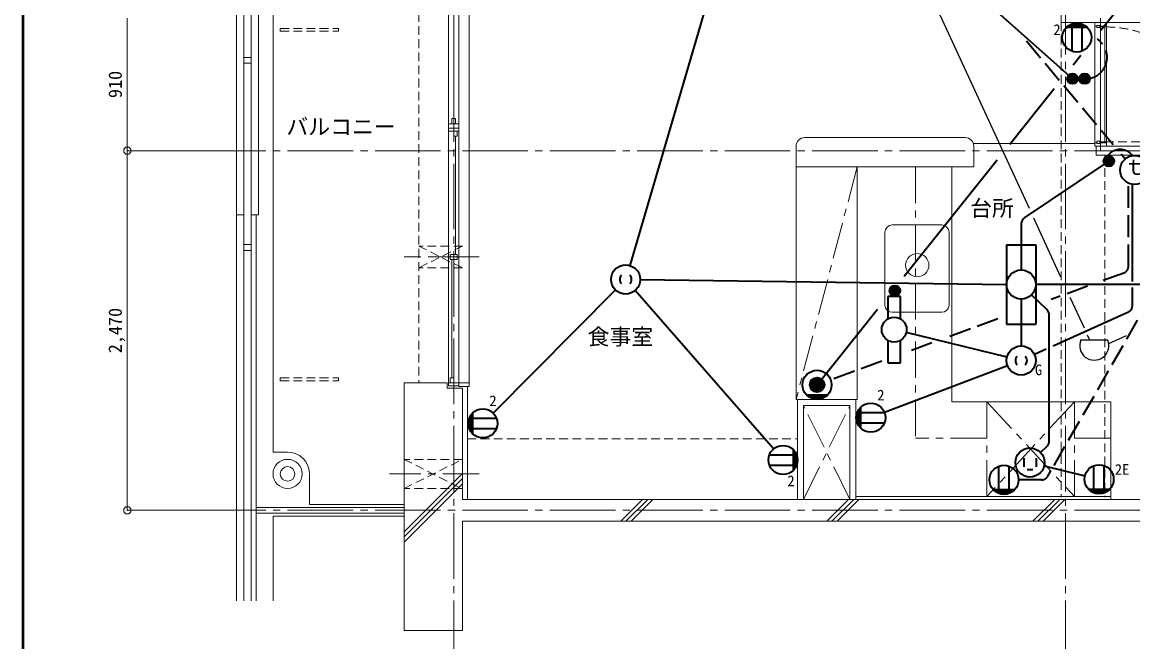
# Model space of a CAD drawing. Units: millimetres at full size, sheet at 1:50. Extents: x -9674 to 9699, y -6794 to 6791.
# Drawn here: x -9674 to -2052, y -3240 to 1015 of the extents above; entities that cross this region are included whole.
import ezdxf
from ezdxf.enums import TextEntityAlignment as Align

# ---------------------------------------------------------------- set-up
doc = ezdxf.new("R2010")
doc.units = ezdxf.units.MM
doc.header["$LTSCALE"] = 50
doc.header["$PDMODE"] = 32
doc.header["$PDSIZE"] = 50
for name, pattern in [('CHAIN1', [8, 5, -1, 1, -1]), ('CHAIN2', [12, 9, -1, 1, -1]), ('DASHED1', [1.8, 1.2, -0.6]), ('DASHED3', [4, 3, -1])]:
    doc.linetypes.add(name, pattern=pattern)
for name, color, linetype, lineweight in [('0-0_図面枠', 7, 'Continuous', 9), ('1-0_芯', 134, 'CHAIN2', 9), ('1-1_躯体', 134, 'Continuous', 9), ('1-2_間仕切', 134, 'Continuous', 9), ('1-3_建具', 134, 'Continuous', 9), ('1-5_設備', 134, 'Continuous', 9), ('1-6_ﾊﾞﾙｺﾆｰ・階段', 134, 'Continuous', 9), ('1-7_その他', 134, 'DASHED1', 9), ('1-8_ハッチ', 134, 'Continuous', 9), ('1-B_寸法', 134, 'Continuous', 9), ('1-C_梁', 134, 'DASHED1', 9), ('2-0_芯', 2, 'Continuous', 35), ('2-E', 2, 'Continuous', 35), ('3-3', 1, 'Continuous', 25), ('3-E', 3, 'Continuous', 35)]:
    doc.layers.add(name, color=color, linetype=linetype, lineweight=lineweight)
doc.layers.add('1-A_文字', color=134, linetype='Continuous')
doc.styles.add('ＭＳ ゴシック', font='')
doc.styles.get('ＭＳ ゴシック').set_extended_font_data('MS Gothic')

msp = doc.modelspace()

# ---------------------------------------------------------------- linework, layer by layer
at = {"layer": '0-0_図面枠'}
for p, q in [((-9673.92, 6791.43), (-9673.92, -6793.93)), ((-9672.16, 6789.66), (-9672.16, -6792.16)), ((-9670.4, 6787.9), (-9670.4, -6790.4)), ((-9668.64, -6788.64), (-9668.64, 6786.14)), ((-9666.87, 6784.38), (-9666.87, -6786.88)), ((-9665.11, 6782.61), (-9665.11, -6785.11)), ((-9663.35, 6780.85), (-9663.35, -6783.35))]:
    msp.add_line(p, q, dxfattribs=at)
at = {"layer": '1-0_芯'}
for p, q in [((-6712.5, 4842.91), (-6712.5, -3587.09)), ((-2512.5, 4842.91), (-2512.5, -3587.09)), ((-2272.5, 1042.91), (-2272.5, 132.91)), ((-8452.5, 132.91), (8157.5, 132.91)), ((-8452.5, -2337.09), (8157.5, -2337.09))]:
    msp.add_line(p, q, dxfattribs=at)
at = {"layer": '1-1_躯体'}
for p, q in [((-6757.5, -1497.09), (-6757.5, -1462.09)), ((-6652.5, -1497.09), (-6757.5, -1497.09)), ((-6652.5, -1497.09), (-6652.5, -2262.09)), ((6047.5, -2262.09), (-6652.5, -2262.09)), ((6047.5, -2412.09), (-6652.5, -2412.09)), ((-6652.5, -2412.09), (-6652.5, -3162.09))]:
    msp.add_line(p, q, dxfattribs=at)
msp.add_lwpolyline([(-6757.5, -1462.09), (-7052.5, -1462.09), (-7052.5, -3162.09), (-6652.5, -3162.09)], dxfattribs=at)
at = {"layer": '1-2_間仕切'}
for p, q in [((-2542.5, 1072.91), (-2542.5, 1012.91)), ((-2542.5, 1012.91), (207.5, 1012.91)), ((-2302.5, 162.91), (-2302.5, 102.91)), ((-662.5, 162.91), (-2302.5, 162.91)), ((-2302.5, 102.91), (-1292.5, 102.91)), ((-4352.5, -1577.09), (-3952.5, -1577.09)), ((-4352.5, -2262.09), (-4352.5, -1577.09)), ((-3952.5, -2262.09), (-3952.5, -1577.09)), ((-4312.5, -1617.09), (-3992.5, -1617.09)), ((-4312.5, -2262.09), (-4312.5, -1617.09)), ((-3992.5, -2262.09), (-3992.5, -1617.09))]:
    msp.add_line(p, q, dxfattribs=at)
at = {"layer": '1-3_建具'}
for p, q in [((-6605.5, 2967.91), (-6605.5, -1462.09)), ((-6747.5, 332.91), (-6747.5, 1172.91)), ((-6712.5, 1152.91), (-6712.5, 352.91)), ((-6677.5, 332.91), (-6677.5, 1172.91)), ((-2312.5, 987.91), (-2312.5, 1012.91)), ((-2297.5, 992.91), (-2297.5, 977.91)), ((-2277.5, 992.91), (-2297.5, 992.91)), ((-2277.5, 992.91), (-2277.5, 977.91)), ((-2297.5, 987.91), (-2312.5, 987.91)), ((-2312.5, 987.91), (-2312.5, 187.91)), ((-2277.5, 977.91), (-2297.5, 977.91)), ((-2277.5, 987.91), (-2232.5, 987.91)), ((-2242.5, 982.91), (-2272.5, 982.91)), ((-2272.5, 982.91), (-2272.5, 192.91)), ((-2242.5, 192.91), (-2242.5, 982.91)), ((-6747.5, 332.91), (-6747.5, 252.91)), ((-6677.5, 317.91), (-6747.5, 317.91)), ((-6700.5, 352.91), (-6724.5, 352.91)), ((-6724.5, 352.91), (-6724.5, 317.91)), ((-6700.5, 352.91), (-6700.5, 317.91)), ((-6677.5, 252.91), (-6677.5, 332.91)), ((-6747.5, 287.91), (-6677.5, 287.91)), ((-6677.5, 267.91), (-6747.5, 267.91)), ((-6747.5, -1447.09), (-6747.5, 252.91)), ((-6712.5, 232.91), (-6712.5, 267.91)), ((-6688.5, 232.91), (-6712.5, 232.91)), ((-6700.5, 232.91), (-6700.5, -579.59)), ((-6688.5, 232.91), (-6688.5, 267.91)), ((-6677.5, -1447.09), (-6677.5, 252.91)), ((-2312.5, 162.91), (-2312.5, 187.91)), ((-2297.5, 187.91), (-2312.5, 187.91)), ((-2232.5, 162.91), (-2312.5, 162.91)), ((-2297.5, 197.91), (-2297.5, 182.91)), ((-2277.5, 197.91), (-2297.5, 197.91)), ((-2297.5, 182.91), (-2277.5, 182.91)), ((-2277.5, 182.91), (-2277.5, 197.91)), ((-2272.5, 192.91), (-2242.5, 192.91)), ((-2232.5, 162.91), (-2232.5, 187.91)), ((-6850.98, -597.09), (-6574.02, -597.09)), ((-6736.5, -614.59), (-6736.5, -579.59)), ((-6712.5, -614.59), (-6712.5, -579.59)), ((-6688.5, -614.59), (-6736.5, -614.59)), ((-6724.5, -1427.09), (-6724.5, -614.59)), ((-6747.5, -1482.09), (-6747.5, -1447.09)), ((-6736.5, -1427.09), (-6712.5, -1427.09)), ((-6736.5, -1427.09), (-6736.5, -1462.09)), ((-6712.5, -1427.09), (-6712.5, -1462.09)), ((-6677.5, -1447.09), (-6677.5, -1462.09)), ((-6677.5, -1462.09), (-6747.5, -1462.09)), ((-6747.5, -1482.09), (-6677.5, -1482.09)), ((-6677.5, -1487.09), (-6677.5, -1462.09)), ((-6605.5, -1487.09), (-6677.5, -1487.09))]:
    msp.add_line(p, q, dxfattribs=at)
at = {"layer": '1-3_建具', "linetype": 'DASHED1'}
msp.add_line((-2242.5, 192.91), (-1452.5, 192.91), dxfattribs=at)
at = {"layer": '1-3_建具'}
for points in [[(-2232.5, 987.91), (-2232.5, 1012.91), (-2312.5, 1012.91)], [(-2277.5, 187.91), (-2232.5, 187.91), (-2232.5, 987.91)], [(-6688.5, -614.59), (-6688.5, -579.59), (-6736.5, -579.59)], [(-6605.5, -1487.09), (-6605.5, -1462.09), (-6677.5, -1462.09)]]:
    msp.add_lwpolyline(points, dxfattribs=at)
at = {"layer": '1-3_建具', "linetype": 'DASHED1'}
msp.add_arc((-2242.5, 192.91), 790, 0, 90, dxfattribs=at)
at = {"layer": '1-5_設備'}
for p, q in [((-4362.5, 162.91), (-4362.5, -1577.09)), ((-3202.5, 222.91), (-4302.5, 222.91)), ((-3145.93, 182.91), (-2312.5, 182.91)), ((-3942.5, 22.91), (-3942.5, -1577.09)), ((-3292.5, 22.91), (-3292.5, -1592.09)), ((-3702.5, -377.09), (-3362.5, -377.09)), ((-3752.5, -427.09), (-3752.5, -927.09)), ((-3312.5, -927.09), (-3312.5, -427.09)), ((-3702.5, -977.09), (-3362.5, -977.09)), ((-4362.5, -1577.09), (-4352.5, -1577.09)), ((-3952.5, -1577.09), (-3942.5, -1577.09)), ((-2202.5, -1592.09), (-3292.5, -1592.09)), ((-2202.5, -2262.09), (-2202.5, -1592.09)), ((-2202.5, -2242.09), (-3952.5, -2242.09))]:
    msp.add_line(p, q, dxfattribs=at)
at = {"layer": '1-5_設備', "linetype": 'CHAIN1'}
for p, q in [((-3942.5, 22.91), (-4362.5, -1577.09)), ((-3542.5, 22.91), (-3542.5, -1842.09)), ((-3052.5, -2242.09), (-3052.5, -1592.09)), ((-3052.5, -1592.09), (-2452.5, -2242.09)), ((-2452.5, -1592.09), (-3052.5, -2242.09)), ((-2452.5, -2242.09), (-2452.5, -1592.09)), ((-3052.5, -1842.09), (-3542.5, -1842.09)), ((-2202.5, -1842.09), (-2452.5, -1842.09))]:
    msp.add_line(p, q, dxfattribs=at)
at = {"layer": '1-5_設備'}
msp.add_lwpolyline([(-3142.5, 162.91), (-3142.5, 22.91), (-4362.5, 22.91)], dxfattribs=at)
msp.add_circle((-3530.87, -653.71), 80, dxfattribs=at)
for centre, radius, start, end in [((-4302.5, 162.91), 60, 90, 180), ((-3202.5, 162.91), 60, 0, 90), ((-3702.5, -427.09), 50, 90, 180), ((-3362.5, -427.09), 50, 0, 90), ((-3702.5, -927.09), 50, 180, 270), ((-3362.5, -927.09), 50, 270, 0)]:
    msp.add_arc(centre, radius, start, end, dxfattribs=at)
at = {"layer": '1-6_ﾊﾞﾙｺﾆｰ・階段'}
for p, q in [((-8202.5, -2959.72), (-8202.5, 4667.91)), ((-8152.5, -2959.72), (-8152.5, 4667.91)), ((-8102.5, -2959.72), (-8102.5, 4667.91)), ((-7952.5, -1937.09), (-7952.5, 3802.91)), ((-8052.5, -307.09), (-8052.5, 1812.91)), ((-8152.5, 772.91), (-8102.5, 772.91)), ((-8152.5, 732.91), (-8102.5, 732.91)), ((-8202.5, -307.09), (-8152.5, -307.09)), ((-8102.5, -307.09), (-8052.5, -307.09)), ((-8067.5, -2959.72), (-8067.5, -307.09)), ((-8152.5, -512.09), (-8102.5, -512.09)), ((-8152.5, -552.09), (-8102.5, -552.09)), ((-7852.5, -1937.09), (-7952.5, -1937.09)), ((-7702.5, -2087.09), (-7702.5, -2297.09)), ((-7052.5, -2317.09), (-8067.5, -2317.09)), ((-7052.5, -2357.09), (-8067.5, -2357.09)), ((-7052.5, -2297.09), (-7702.5, -2297.09)), ((-7952.5, -2377.09), (-7952.5, -2959.72)), ((-7052.5, -2377.09), (-7952.5, -2377.09))]:
    msp.add_line(p, q, dxfattribs=at)
for radius in [100, 50]:
    msp.add_circle((-7852.5, -2087.09), radius, dxfattribs=at)
msp.add_arc((-7852.5, -2087.09), 150, 2.22671, 90, dxfattribs=at)
at = {"layer": '1-7_その他'}
for p, q in [((-7902.5, 972.91), (-7502.5, 972.91)), ((-7902.5, 952.91), (-7902.5, 972.91)), ((-6652.5, -522.09), (-6952.5, -522.09)), ((-6952.5, -522.09), (-6652.5, -672.09)), ((-6652.5, -522.09), (-6952.5, -672.09)), ((-6652.5, -672.09), (-6952.5, -672.09)), ((-7902.5, -1427.09), (-7502.5, -1427.09)), ((-7902.5, -1447.09), (-7902.5, -1427.09)), ((-6652.5, -1987.09), (-7052.5, -1987.09)), ((-7052.5, -1987.09), (-6652.5, -2190.34)), ((-7052.5, -2187.09), (-6652.5, -1987.09)), ((-6652.5, -2187.09), (-7052.5, -2187.09))]:
    msp.add_line(p, q, dxfattribs=at)
at = {"layer": '1-7_その他', "linetype": 'CHAIN1'}
for p, q in [((-6537.5, -597.09), (-7052.5, -597.09)), ((-4312.5, -2262.09), (-3992.5, -1617.09)), ((-3992.5, -2262.09), (-4312.5, -1617.09)), ((-6537.5, -2087.09), (-7152.5, -2087.09))]:
    msp.add_line(p, q, dxfattribs=at)
at = {"layer": '1-7_その他'}
for points in [[(-7902.5, 952.91), (-7502.5, 952.91), (-7502.5, 972.91)], [(-7902.5, -1447.09), (-7502.5, -1447.09), (-7502.5, -1427.09)]]:
    msp.add_lwpolyline(points, dxfattribs=at)
at = {"layer": '1-8_ハッチ'}
for p, q in [((-6617.5, -1487.09), (-6617.5, -2262.09)), ((-7052.5, -2484.28), (-6652.5, -2084.28)), ((-7052.5, -2519.63), (-6652.5, -2119.63)), ((-7052.5, -2554.99), (-6652.5, -2154.99)), ((-5566.1, -2412.09), (-5416.1, -2262.09)), ((-5530.74, -2412.09), (-5380.74, -2262.09)), ((-5495.39, -2412.09), (-5345.39, -2262.09)), ((-4151.88, -2412.09), (-4001.88, -2262.09)), ((-4116.53, -2412.09), (-3966.53, -2262.09)), ((-4081.17, -2412.09), (-3931.17, -2262.09)), ((-2737.67, -2412.09), (-2587.67, -2262.09)), ((-2702.32, -2412.09), (-2552.32, -2262.09)), ((-2666.96, -2412.09), (-2516.96, -2262.09))]:
    msp.add_line(p, q, dxfattribs=at)
at = {"layer": '1-B_寸法'}
for p, q in [((-8952.5, 1042.91), (-8952.5, 132.91)), ((-8952.5, 132.91), (-8952.5, -2337.09)), ((-8952.5, 132.91), (-8452.5, 132.91)), ((-8952.5, -2337.09), (-8452.5, -2337.09))]:
    msp.add_line(p, q, dxfattribs=at)
for p in [(-8952.5, 132.91), (-8952.5, -2337.09)]:
    msp.add_point(p, dxfattribs=at)
at = {"layer": '1-C_梁'}
for p, q in [((-6952.5, 2967.91), (-6952.5, -1462.09)), ((-2542.5, 1012.91), (-2542.5, -2247.09)), ((-2242.5, 102.91), (-2242.5, -2247.09)), ((-6617.5, -1847.09), (-4352.5, -1847.09))]:
    msp.add_line(p, q, dxfattribs=at)
at = {"layer": '2-0_芯'}
for p, q in [((-4501.35, 2440.03), (-2491.94, 650.95)), ((-4604.19, 2410.58), (-5504.23, -655.49)), ((-2488.13, 995.33), (-2382.78, 995.33)), ((-2476.92, 1001.32), (-2393.99, 1001.32)), ((-2470.46, 1004), (-2470.46, 816.61)), ((-2459.78, 1007.32), (-2411.13, 1007.32)), ((-2400.46, 1004), (-2400.46, 816.61)), ((-2506.87, 980.32), (-2364.04, 980.32)), ((-2503.8, 983.32), (-2367.11, 983.32)), ((-2496.77, 989.32), (-2374.15, 989.32)), ((-2493.86, 648.61), (-2493.86, 605.4)), ((-2484.26, 657.47), (-2484.26, 596.55)), ((-2474.65, 661.71), (-2474.65, 592.3)), ((-2465.05, 663.02), (-2465.05, 591)), ((-2455.45, 661.71), (-2455.45, 592.3)), ((-2445.85, 657.47), (-2445.85, 596.55)), ((-2436.25, 648.61), (-2436.25, 605.4)), ((-2410.51, 648.61), (-2410.51, 605.4)), ((-2400.91, 657.47), (-2400.91, 596.55)), ((-2391.3, 661.71), (-2391.3, 592.3)), ((-2381.7, 663.02), (-2381.7, 591)), ((-2372.1, 661.71), (-2372.1, 592.3)), ((-2362.5, 657.47), (-2362.5, 596.55)), ((-2352.9, 648.61), (-2352.9, 605.4)), ((-2244.49, 82.48), (-2244.49, 39.27)), ((-2234.89, 91.33), (-2234.89, 30.41)), ((-2225.28, 95.58), (-2225.28, 26.17)), ((-2215.68, 96.88), (-2215.68, 24.87)), ((-2206.08, 95.58), (-2206.08, 26.17)), ((-2196.48, 91.33), (-2196.48, 30.41)), ((-2186.88, 82.48), (-2186.88, 39.27)), ((-2795.31, -328.5), (-2245.57, 40.79)), ((-2052.59, -765.56), (-2052.59, -98.95)), ((-2817.43, -370), (-2817.43, -686.47)), ((-2917.43, -513.48), (-2717.44, -513.48)), ((-2917.43, -513.48), (-2917.43, -1059.45)), ((-2717.44, -513.48), (-2717.44, -1059.45)), ((-5432.41, -752.72), (-2917.43, -785.17)), ((-5602.8, -822.44), (-6442.12, -1668.99)), ((-4517.69, -1915.94), (-5466.71, -826.82)), ((-3713.42, -850.39), (-3713.42, -807.18)), ((-3703.82, -859.24), (-3703.82, -798.32)), ((-3694.22, -863.49), (-3694.22, -794.08)), ((-3684.62, -864.79), (-3684.62, -792.78)), ((-3675.01, -863.49), (-3675.01, -794.08)), ((-3665.41, -859.24), (-3665.41, -798.32)), ((-3655.81, -850.39), (-3655.81, -807.18)), ((-604.77, -786.46), (-2717.44, -786.46)), ((-2052.59, -929.63), (-2052.59, -805.7)), ((-2817.43, -886.46), (-2817.43, -1208.38)), ((-2640.46, -958.71), (-2745.77, -856.21)), ((-2081.96, -975.18), (-2597.84, -1208.89)), ((-2917.43, -1059.45), (-2717.44, -1059.45)), ((-2625.34, -1862.95), (-2625.34, -994.54)), ((-2914.58, -1284.7), (-3606.22, -1116.17)), ((-2646.87, -1231.11), (-2726.35, -1267.11)), ((-2910.9, -1343.91), (-3756.33, -1665.37)), ((-6585.56, -1671.68), (-6585.56, -1808.36)), ((-6582.55, -1668.61), (-6582.55, -1811.44)), ((-3946.83, -1676.6), (-3946.83, -1725.24)), ((-3943.51, -1665.92), (-3756.12, -1665.92)), ((-3940.83, -1659.46), (-3940.83, -1742.39)), ((-3934.83, -1648.24), (-3934.83, -1753.6)), ((-3928.83, -1639.61), (-3928.83, -1762.23)), ((-3922.83, -1632.58), (-3922.83, -1769.26)), ((-3919.83, -1629.51), (-3919.83, -1772.34)), ((-6609.56, -1715.7), (-6609.56, -1764.34)), ((-6606.24, -1705.02), (-6418.84, -1705.02)), ((-6603.56, -1698.56), (-6603.56, -1781.49)), ((-6597.56, -1687.34), (-6597.56, -1792.7)), ((-6591.56, -1678.71), (-6591.56, -1801.33)), ((-3943.51, -1735.92), (-3756.12, -1735.92)), ((-6606.24, -1775.02), (-6418.84, -1775.02)), ((-2641.01, -1899.3), (-2684.47, -1940.34)), ((-4545.68, -1956.35), (-4358.29, -1956.35)), ((-4381.97, -1919.93), (-4381.97, -2062.76)), ((-4378.97, -1923.01), (-4378.97, -2059.69)), ((-4372.97, -1930.04), (-4372.97, -2052.66)), ((-4366.97, -1938.67), (-4366.97, -2044.03)), ((-4360.97, -1949.88), (-4360.97, -2032.81)), ((-4354.97, -1967.03), (-4354.97, -2015.67)), ((-4545.68, -2026.35), (-4358.29, -2026.35)), ((-2970.65, -2221.13), (-2970.65, -2033.73)), ((-2900.65, -2221.13), (-2900.65, -2033.73)), ((-2659.98, -2032.56), (-2380.05, -2100.4)), ((-2317.84, -2217.66), (-2317.84, -2030.27)), ((-2247.84, -2217.66), (-2247.84, -2030.27)), ((-2864.24, -2197.44), (-3007.07, -2197.44)), ((-2867.31, -2200.45), (-3003.99, -2200.45)), ((-2874.34, -2206.45), (-2996.96, -2206.45)), ((-2211.43, -2193.98), (-2354.26, -2193.98)), ((-2214.5, -2196.98), (-2351.19, -2196.98)), ((-2221.53, -2202.98), (-2344.15, -2202.98)), ((-2230.17, -2208.98), (-2335.52, -2208.98)), ((-2882.97, -2212.45), (-2988.33, -2212.45)), ((-2894.19, -2218.45), (-2977.12, -2218.45)), ((-2911.33, -2224.45), (-2959.97, -2224.45)), ((-2241.38, -2214.98), (-2324.31, -2214.98)), ((-2258.52, -2220.98), (-2307.17, -2220.98))]:
    msp.add_line(p, q, dxfattribs=at)
for centre, radius in [((-2435.46, 910.31), 100.02), ((-2465.05, 627.01), 36.01), ((-2381.7, 627.01), 36.01), ((-2215.68, 60.87), 36.01), ((-5532.4, -751.43), 100), ((-2817.43, -786.46), 100), ((-3684.62, -828.78), 36.01), ((-2817.43, -1308.37), 100), ((-6512.54, -1740.02), 100.02), ((-3849.81, -1700.92), 100.02), ((-4451.99, -1991.35), 100.02), ((-2757.16, -2009), 100), ((-2935.65, -2127.43), 100.02), ((-2282.84, -2123.96), 100.02)]:
    msp.add_circle(centre, radius, dxfattribs=at)
at = {"layer": '2-0_芯', "linetype": 'CHAIN1'}
for centre, radius, start, end in [((-2375.83, 774.72), 148.11, 281.70097, 74.27027), ((-2138.37, 33.45), 107.11, 37.71586, 144.44402)]:
    msp.add_arc(centre, radius, start, end, dxfattribs=at)
at = {"layer": '2-0_芯'}
for centre, radius, start, end in [((-2767.43, -370), 50, 123.89173, 180), ((-5532.32, -751.43), 40.08, 134.60828, 225.39175), ((-5532.48, -751.43), 40.08, 314.60828, 45.39175), ((-2675.34, -994.54), 50, 0, 45.77422), ((-2102.59, -929.63), 50, 294.37229, 360), ((-2817.35, -1308.37), 40.08, 134.60828, 225.39175), ((-2817.51, -1308.37), 40.08, 314.60828, 45.39175), ((-2675.34, -1862.95), 50, 313.36469, 0)]:
    msp.add_arc(centre, radius, start, end, dxfattribs=at)
at = {"layer": '2-E', "linetype": 'DASHED3'}
for p, q in [((-2591.61, -2029.09), (-1888.67, -807.09)), ((-2677.09, -2127.43), (-2835.63, -2127.43)), ((-2633.75, -2102.36), (-2613.01, -2066.3))]:
    msp.add_line(p, q, dxfattribs=at)
at = {"layer": '2-E'}
for p, q in [((-3646.55, -867.88), (-3732.06, -867.88)), ((-3732.06, -867.88), (-3732.06, -1021.87)), ((-3646.55, -1021.87), (-3646.55, -867.88)), ((-3732.06, -1169.99), (-3732.06, -1323.97)), ((-3646.55, -1323.97), (-3646.55, -1169.99)), ((-3732.06, -1323.97), (-3646.55, -1323.97)), ((-2800.24, -1979), (-2800.24, -2039)), ((-2714.09, -1979), (-2714.09, -2039)), ((-2737.16, -2058.34), (-2777.16, -2058.34))]:
    msp.add_line(p, q, dxfattribs=at)
msp.add_circle((-3689.31, -1095.93), 85.52, dxfattribs=at)
at = {"layer": '2-E', "linetype": 'DASHED3'}
msp.add_arc((-2677.09, -2077.43), 50, 270, 330.09095, dxfattribs=at)
at = {"layer": '3-3'}
for p, q in [((-3639.85, 1641.79), (-2763.52, -262.77)), ((-2733.28, -328.49), (-2547.22, -732.87)), ((-2482.86, -872.75), (-2385.34, -1084.69)), ((-2363.64, -1131.84), (-2348.09, -1165.64)), ((-2216.97, -1190.68), (-2095.22, -1135.31)), ((-2407.56, -1165.64), (-2224.19, -1165.64))]:
    msp.add_line(p, q, dxfattribs=at)
msp.add_arc((-2315.88, -1205.64), 100.03, 156.4305, 23.56947, dxfattribs=at)
at = {"layer": '3-E'}
for p, q in [((-2270.15, 961.19), (-2033.8, 1256.73)), ((-2460.95, 722.61), (-2407.24, 789.78)), ((-2896.28, 178.27), (-2591.59, 559.26)), ((-3621.25, -728.24), (-2983.08, 69.73)), ((-4218.55, -1475.12), (-3803.88, -956.61)), ((-4258.55, -1445.12), (-4258.55, -1505.12)), ((-4253.55, -1439.41), (-4253.55, -1510.82)), ((-4248.55, -1435.12), (-4248.55, -1515.12)), ((-4243.55, -1431.82), (-4243.55, -1518.42)), ((-4238.55, -1429.29), (-4238.55, -1520.94)), ((-4233.55, -1427.42), (-4233.55, -1522.81)), ((-4228.55, -1426.13), (-4228.55, -1524.11)), ((-4223.55, -1425.37), (-4223.55, -1524.87)), ((-4218.55, -1425.12), (-4218.55, -1525.12)), ((-4213.55, -1425.37), (-4213.55, -1524.87)), ((-4208.55, -1426.13), (-4208.55, -1524.11)), ((-4203.55, -1427.42), (-4203.55, -1522.81)), ((-4198.55, -1429.29), (-4198.55, -1520.94)), ((-4193.55, -1431.82), (-4193.55, -1518.42)), ((-4188.55, -1435.12), (-4188.55, -1515.12)), ((-4183.55, -1439.41), (-4183.55, -1510.82)), ((-4178.55, -1445.12), (-4178.55, -1505.12)), ((-4263.55, -1453.32), (-4263.55, -1496.91)), ((-4173.55, -1453.32), (-4173.55, -1496.91)), ((-4147.14, -1545.12), (-4289.97, -1545.12)), ((-4153.56, -1551.12), (-4283.54, -1551.12)), ((-4161.32, -1557.12), (-4275.79, -1557.12)), ((-4171.06, -1563.12), (-4266.05, -1563.12)), ((-4184.44, -1569.12), (-4252.67, -1569.12))]:
    msp.add_line(p, q, dxfattribs=at)
at = {"layer": '3-E', "linetype": 'DASHED3'}
for p, q in [((-2782.12, 886.43), (-2186.68, 176.48)), ((-2132.02, 111.3), (-2103.01, 76.71)), ((-2081.17, -660.71), (-2081.17, -90.46)), ((-2114.04, -707.69), (-2294.84, -773.62)), ((-2362.01, -798.11), (-2612.83, -889.58)), ((-2978.08, -1022.77), (-3337.12, -1153.7)), ((-3430.29, -1187.67), (-3614.1, -1254.7)), ((-3774.57, -1313.21), (-4124.6, -1440.86))]:
    msp.add_line(p, q, dxfattribs=at)
at = {"layer": '3-E'}
for centre, radius in [((-2038.75, 0.09), 100), ((-4218.55, -1475.12), 100), ((-4218.55, -1475.12), 50)]:
    msp.add_circle(centre, radius, dxfattribs=at)
at = {"layer": '3-E', "linetype": 'DASHED3'}
msp.add_arc((-2131.17, -660.71), 50, 290.03484, 0, dxfattribs=at)

# ---------------------------------------------------------------- texts
at = {"layer": '1-A_文字', "style": 'ＭＳ ゴシック'}
for s, p in [('バルコニー', (-7860.69, 210.01)), ('台所', (-3167.99, -350)), ('食事室', (-5793.31, -1232.8))]:
    msp.add_text(s, height=110, dxfattribs=at).set_placement(p, align=Align.BOTTOM_LEFT)
at = {"layer": '1-B_寸法', "style": 'ＭＳ ゴシック'}
for s, p in [('910', (-8962.5, 494.16)), ('2,470', (-8962.5, -1258.34))]:
    msp.add_text(s, height=91.64, rotation=90, dxfattribs=at).set_placement(p, align=Align.BOTTOM_LEFT)
at = {"layer": '2-0_芯', "color": 7, "style": 'ＭＳ ゴシック'}
for s, p in [('2', (-2596.65, 905.72)), ('2', (-3805.24, -1603.87)), ('2', (-6467.97, -1642.98)), ('2E', (-2174.9, -2115.19)), ('2', (-4422.11, -2193.4))]:
    msp.add_text(s, height=73.31, dxfattribs=at).set_placement(p, align=Align.BOTTOM_LEFT)
at = {"layer": '2-E', "color": 7, "style": 'ＭＳ ゴシック'}
for s, height, p in [('ｔ', 110, (-2113.75, -65.84)), ('G', 73.31, (-2723.3, -1431.12))]:
    msp.add_text(s, height=height, dxfattribs=at).set_placement(p, align=Align.BOTTOM_LEFT)

doc.saveas('drawing.dxf')
